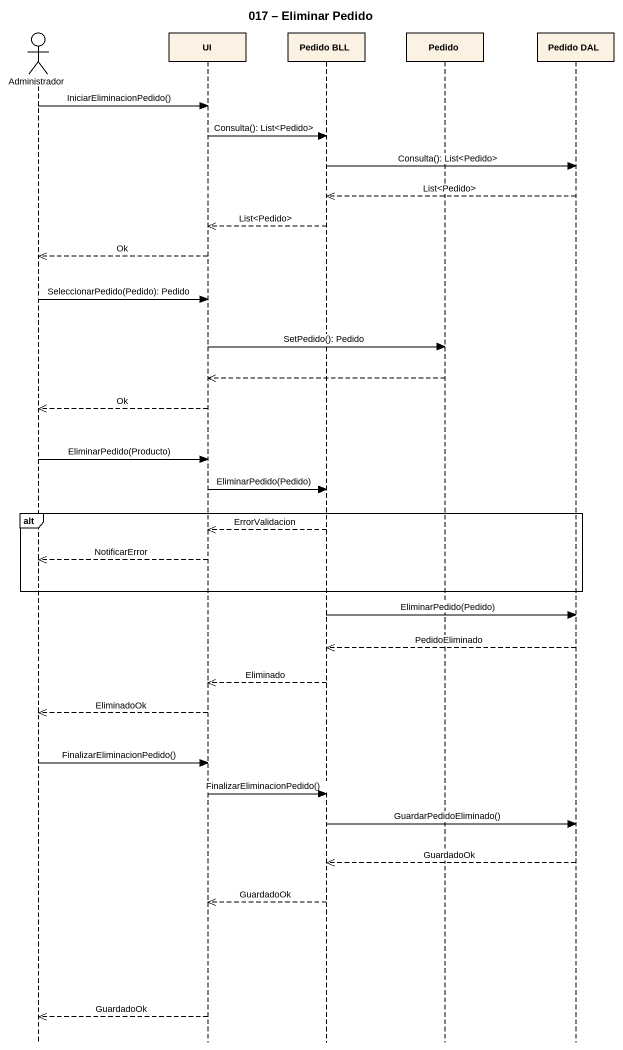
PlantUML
@startuml
title 017 – Eliminar Pedido
hide footbox
actor Administrador
participant UI
participant "Pedido BLL" as Pedido_BLL
participant Pedido
participant "Pedido DAL" as Pedido_DAL

Administrador -> UI : IniciarEliminacionPedido()
UI -> Pedido_BLL : Consulta(): List<Pedido>
Pedido_BLL -> Pedido_DAL : Consulta(): List<Pedido>
Pedido_DAL -->> Pedido_BLL : List<Pedido>
Pedido_BLL -->> UI : List<Pedido>
UI -->> Administrador : Ok
Administrador -> UI : SeleccionarPedido(Pedido): Pedido
UI -> Pedido : SetPedido(): Pedido
Pedido -->> UI
UI -->> Administrador : Ok
Administrador -> UI : EliminarPedido(Producto)
UI -> Pedido_BLL : EliminarPedido(Pedido)
alt
  Pedido_BLL -->> UI : ErrorValidacion
  UI -->> Administrador : NotificarError
end
Pedido_BLL -> Pedido_DAL : EliminarPedido(Pedido)
Pedido_DAL -->> Pedido_BLL : PedidoEliminado
Pedido_BLL -->> UI : Eliminado
UI -->> Administrador : EliminadoOk
Administrador -> UI : FinalizarEliminacionPedido()
UI -> Pedido_BLL : FinalizarEliminacionPedido()
Pedido_BLL -> Pedido_DAL : GuardarPedidoEliminado()
Pedido_DAL -->> Pedido_BLL : GuardadoOk
Pedido_BLL -->> UI : GuardadoOk
UI -->> Administrador : GuardadoOk
@enduml
